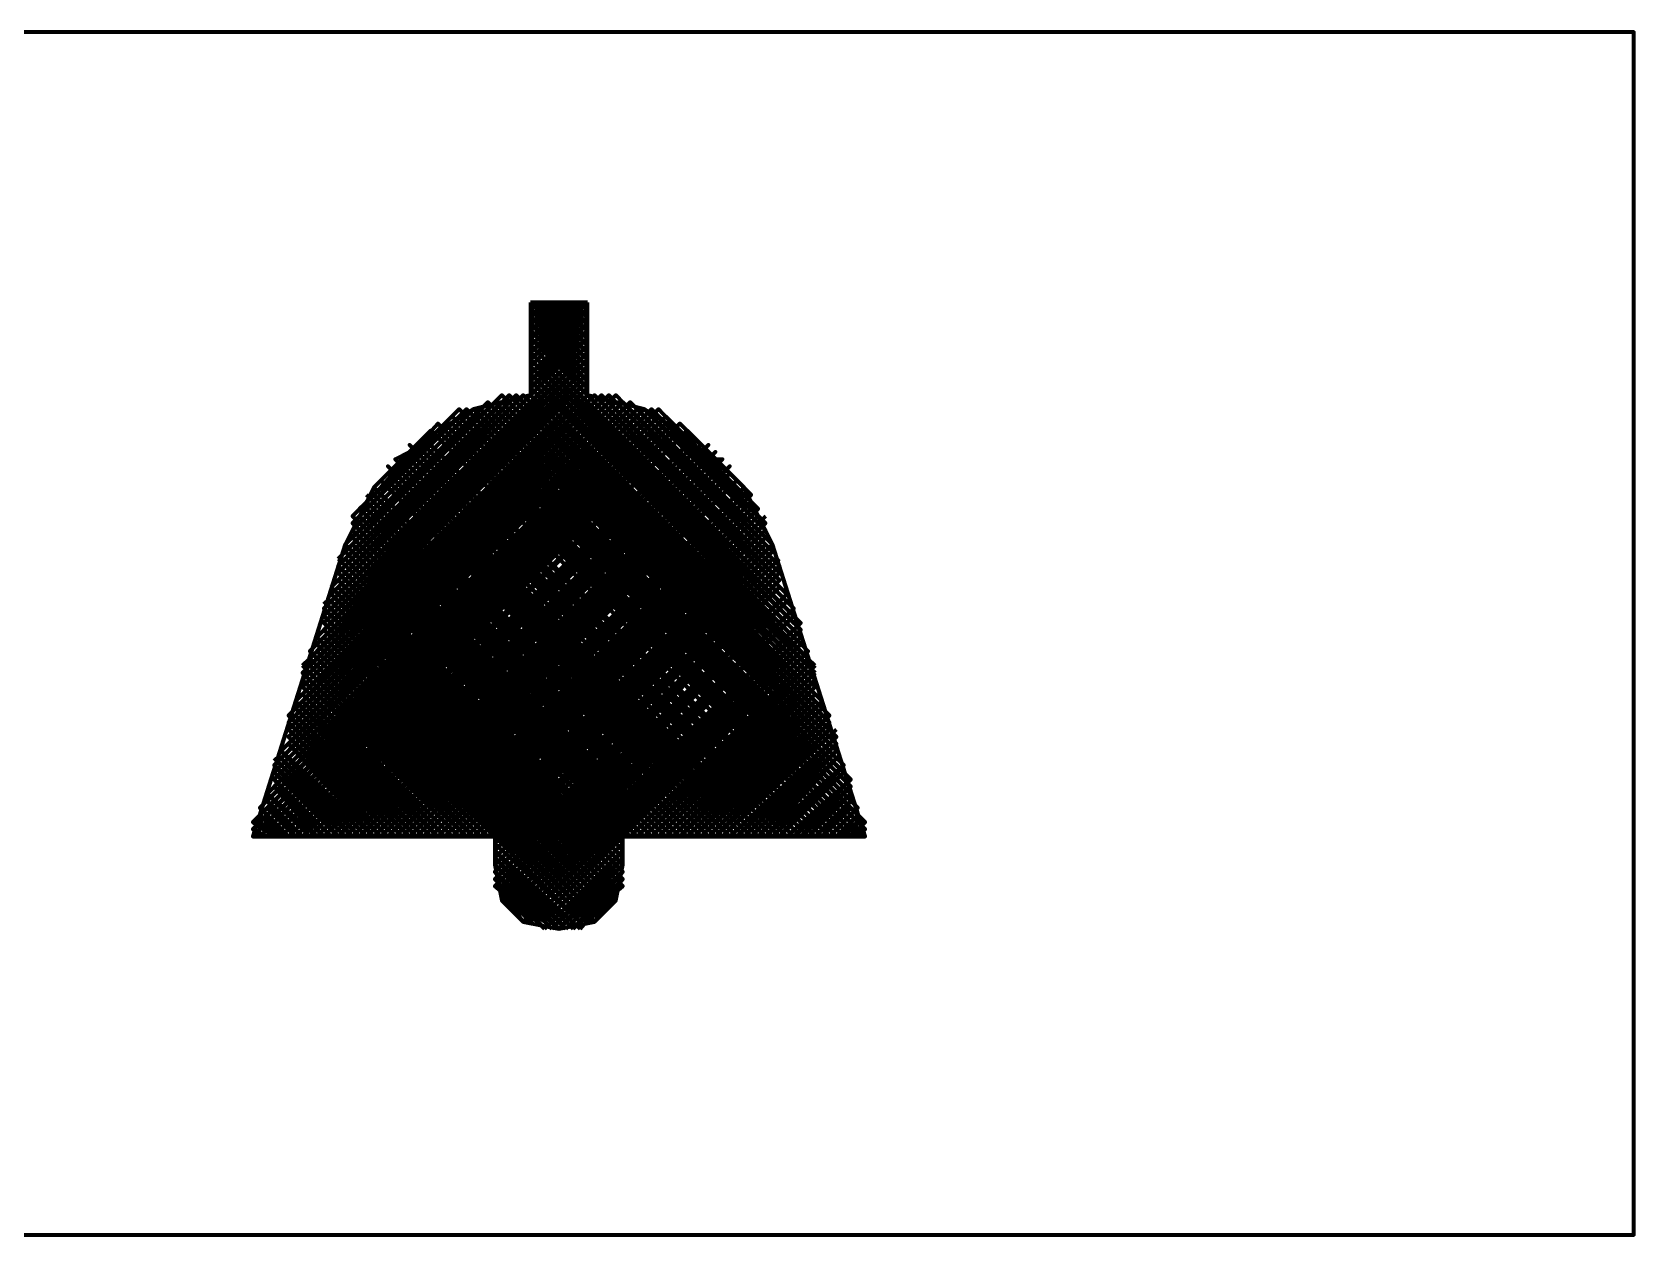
# Model space of a CAD drawing. Header units: inches. Extents: x 19 to 378, y -1 to 556.
# Drawn here: x 180.89 to 205.89, y 276.56 to 295.33 of the extents above; entities that cross this region are included whole.
import ezdxf

# ---------------------------------------------------------------- set-up
doc = ezdxf.new("R2010")
doc.units = ezdxf.units.IN
doc.layers.add('P', color=250, linetype='CONTINUOUS', lineweight=100)

msp = doc.modelspace()

# ---------------------------------------------------------------- linework, layer by layer
at = {"layer": 'P', "color": 0, "linetype": 'CONTINUOUS'}
for points in [[(168.222, 276.556), (205.889, 276.556), (205.889, 295.333), (168.222, 295.333), (168.222, 276.556)], [(188.667, 291.111), (188.667, 289.667)], [(189.556, 291.111), (188.667, 291.111)], [(188.667, 291.111), (188.778, 291.111), (188.667, 291.111)], [(188.778, 291.111), (188.667, 291), (188.889, 291.111), (188.667, 291)], [(188.667, 291), (188.889, 291.111), (188.667, 291), (188.889, 291.111), (188.667, 290.889), (188.889, 291.111)], [(188.667, 290.889), (189, 291.111), (188.667, 290.778), (189, 291.111)], [(188.667, 290.778), (189.111, 291.111), (188.667, 290.778)], [(188.667, 290.778), (189.111, 291.111)], [(188.667, 290.778), (189.111, 291.111)], [(188.667, 290.667), (189.111, 291.111)], [(188.667, 290.667), (189.111, 291.111)], [(188.667, 290.667), (189.222, 291.111)], [(188.667, 290.556), (189.222, 291.111)], [(188.667, 290.556), (189.222, 291.111)], [(188.667, 290.556), (189.333, 291.111)], [(188.667, 290.556), (189.333, 291.111)], [(188.667, 290.556), (189.333, 291.111)], [(188.667, 290.556), (189.444, 291.111)], [(188.667, 290.444), (189.444, 291.111)], [(188.667, 290.444), (189.444, 291.111)], [(188.667, 290.444), (189.444, 291.111)], [(188.667, 290.333), (189.444, 291.111)], [(188.667, 290.333), (189.444, 291.111)], [(188.667, 290.333), (189.556, 291.111)], [(188.667, 290.222), (189.556, 291.111)], [(188.667, 290.222), (189.556, 291.111)], [(188.667, 290.222), (189.556, 291.111)], [(189.556, 290.222), (188.667, 291.111)], [(189.556, 290.222), (188.667, 291.111)], [(189.556, 290.222), (188.667, 291.111)], [(189.556, 290.333), (188.667, 291.111)], [(188.667, 290.222), (189.556, 291)], [(188.667, 290.222), (189.556, 291)], [(188.667, 290.222), (189.556, 291)], [(188.667, 290.111), (189.556, 291)], [(188.667, 290.111), (189.556, 291)], [(188.667, 290.111), (189.556, 291)], [(189.556, 290.111), (188.667, 291)], [(189.556, 290.111), (188.667, 291)], [(189.556, 290.222), (188.667, 291)], [(189.556, 290.222), (188.667, 291)], [(189.556, 290.222), (188.667, 291)], [(189.556, 290.222), (188.667, 291)], [(189.556, 290.333), (188.778, 291.111)], [(189.556, 290.333), (188.778, 291.111)], [(189.556, 290.444), (188.778, 291.111)], [(189.556, 290.444), (188.889, 291.111)], [(189.556, 290.444), (188.889, 291.111)], [(189.556, 290.556), (188.889, 291.111)], [(189.556, 290.556), (188.889, 291.111)], [(189.556, 290.556), (188.889, 291.111)], [(189.556, 290.556), (188.889, 291.111)], [(189.556, 290.556), (189, 291.111)], [(189.556, 290.556), (189, 291.111)], [(189.556, 290.667), (189, 291.111)], [(189.556, 290.667), (189.111, 291.111)], [(189.556, 290.667), (189.111, 291.111)], [(189.556, 290.778), (189.111, 291.111)], [(189.556, 290.778), (189.111, 291.111), (189.556, 290.778)], [(189.111, 291.111), (189.556, 290.778), (189.222, 291.111), (189.556, 290.778)], [(189.222, 291.111), (189.556, 290.889), (189.333, 291.111), (189.556, 290.889)], [(189.333, 291.111), (189.556, 291), (189.444, 291.111), (189.556, 291)], [(189.444, 291.111), (189.556, 291), (189.444, 291.111), (189.556, 291)], [(189.556, 291.111), (189.444, 291.111), (189.556, 291.111)], [(189.556, 289.667), (189.556, 291.111)], [(188.667, 290), (189.556, 290.889)], [(188.667, 290), (189.556, 290.889)], [(188.667, 290), (189.556, 290.889)], [(189.556, 290), (188.667, 290.889)], [(189.556, 290), (188.667, 290.889)], [(189.556, 290.111), (188.667, 290.889)], [(188.667, 290), (189.556, 290.778)], [(188.667, 290), (189.556, 290.778)], [(188.667, 290), (189.556, 290.778)], [(188.667, 290), (189.556, 290.778)], [(188.667, 289.889), (189.556, 290.778)], [(188.667, 289.889), (189.556, 290.778)], [(189.556, 289.889), (188.667, 290.778)], [(189.556, 289.889), (188.667, 290.778)], [(189.556, 290), (188.667, 290.778)], [(189.556, 290), (188.667, 290.778)], [(189.556, 290), (188.667, 290.778)], [(189.556, 290), (188.667, 290.778)], [(189.556, 290.556), (188.667, 289.667), (185.556, 286.556)], [(185.556, 286.556), (189.556, 290.556), (185.556, 286.556), (189.556, 290.556)], [(188.667, 289.889), (189.556, 290.667)], [(188.667, 289.778), (189.556, 290.667)], [(188.667, 289.778), (189.556, 290.667)], [(189.556, 289.778), (188.667, 290.667)], [(189.556, 289.778), (188.667, 290.667)], [(189.556, 289.889), (188.667, 290.667)], [(188.667, 289.778), (189.556, 290.556)], [(188.667, 289.667), (189.556, 290.556)], [(192.667, 286.556), (188.667, 290.556), (192.667, 286.556)], [(188.667, 290.556), (192.667, 286.556), (189.556, 289.667), (188.667, 290.556)], [(189.556, 289.667), (188.667, 290.556)], [(189.556, 289.778), (188.667, 290.556)], [(189.556, 290.444), (185.444, 286.333), (189.556, 290.333), (185.444, 286.222), (189.556, 290.333)], [(185.556, 286.444), (189.556, 290.444), (185.556, 286.444)], [(188.667, 290.333), (192.778, 286.333), (188.667, 290.444), (192.667, 286.444), (188.667, 290.444)], [(192.778, 286.222), (188.667, 290.333), (192.778, 286.222)], [(189.556, 290), (185.222, 285.667), (189.556, 289.889), (185.222, 285.556), (189.556, 289.889)], [(185.444, 285.889), (189.556, 290.111), (185.333, 285.889), (189.556, 290), (185.333, 285.778), (189.556, 290)], [(185.333, 285.667), (189.556, 290), (185.333, 285.667)], [(185.444, 286.222), (189.556, 290.222), (185.444, 286.222)], [(189.556, 290.222), (185.444, 286.111), (189.556, 290.222), (185.444, 286), (189.556, 290.222)], [(185.444, 286), (189.556, 290.111), (185.444, 286)], [(192.889, 286), (188.667, 290.222), (192.889, 286), (188.667, 290.222)], [(192.889, 286.111), (188.667, 290.222), (192.778, 286.111)], [(192.778, 286.222), (188.667, 290.222), (192.778, 286.222)], [(188.667, 290), (192.889, 285.889), (188.667, 290.111), (192.889, 286), (188.667, 290.111)], [(192.889, 285.667), (188.667, 290), (192.889, 285.667), (188.667, 290)], [(192.889, 285.778), (188.667, 290), (192.889, 285.778)], [(185.222, 285.444), (189.556, 289.778), (185.222, 285.444)], [(185.222, 285.444), (189.556, 289.778)], [(193, 285.556), (188.667, 289.889), (193, 285.556)], [(193, 285.667), (188.667, 289.889)], [(193, 285.444), (188.667, 289.778), (193, 285.444), (188.667, 289.778)], [(184.889, 284.444), (190, 289.556), (184.889, 284.333), (190.111, 289.556), (184.889, 284.333), (190.111, 289.556), (184.889, 284.222), (190.222, 289.556), (184.778, 284.111), (190.222, 289.556), (184.778, 284.111), (190.222, 289.556), (184.778, 284), (190.222, 289.556)], [(184.889, 284.667), (189.889, 289.667), (184.889, 284.667), (189.889, 289.667), (184.889, 284.556), (190, 289.667), (184.889, 284.444)], [(185, 284.889), (189.778, 289.667), (185, 284.889), (189.778, 289.667)], [(185, 284.889), (189.889, 289.667), (185, 284.778), (189.889, 289.667), (185, 284.667)], [(185.111, 285.444), (189.556, 289.667), (185.111, 285.333), (189.556, 289.667), (185.111, 285.222), (189.667, 289.667), (185.111, 285.222)], [(185.111, 285.222), (189.667, 289.667)], [(189.667, 289.667), (185.111, 285.111), (189.667, 289.667), (185.111, 285), (189.667, 289.667), (185.111, 284.889)], [(185.556, 286.667), (188.556, 289.667)], [(185.667, 287.111), (188.222, 289.667)], [(185.667, 287), (188.333, 289.667)], [(185.667, 287), (188.333, 289.667)], [(185.667, 287), (188.333, 289.667)], [(185.667, 287), (188.333, 289.667)], [(185.667, 286.889), (188.333, 289.667)], [(185.667, 286.889), (188.444, 289.667)], [(185.667, 286.778), (188.444, 289.667)], [(185.667, 286.778), (188.556, 289.667)], [(185.667, 286.778), (188.556, 289.667)], [(185.667, 286.778), (188.556, 289.667)], [(185.667, 286.778), (188.556, 289.667)], [(185.667, 286.667), (188.556, 289.667)], [(188.667, 289.667), (187.778, 289.444), (186.889, 288.889), (186.222, 288.222), (185.778, 287.333)], [(185.778, 287.333), (188, 289.556)], [(185.778, 287.333), (188.111, 289.556)], [(185.778, 287.333), (188.111, 289.556)], [(185.778, 287.222), (188.111, 289.556)], [(185.778, 287.222), (188.111, 289.556)], [(185.778, 287.111), (188.222, 289.556)], [(185.889, 287.333), (188, 289.556)], [(188, 289.444), (193.444, 284), (188, 289.556), (193.444, 284.111), (188, 289.556)], [(193.444, 284.111), (188.111, 289.556), (193.444, 284.111), (188.111, 289.556), (193.444, 284.222), (188.111, 289.556), (193.444, 284.333), (188.111, 289.556), (193.444, 284.333), (188.222, 289.556), (193.333, 284.444), (188.222, 289.667), (193.333, 284.556), (188.333, 289.667), (193.333, 284.667), (188.333, 289.667), (193.333, 284.667)], [(193.222, 284.667), (188.333, 289.667), (193.222, 284.778), (188.333, 289.667), (193.222, 284.889), (188.444, 289.667), (193.222, 284.889)], [(193.111, 284.889), (188.444, 289.667)], [(193.111, 285), (188.556, 289.667), (193.111, 285), (188.556, 289.667), (193.111, 285.111), (188.556, 289.667)], [(193.111, 285.222), (188.556, 289.667), (193.111, 285.222)], [(193.111, 285.222), (188.667, 289.667), (193.111, 285.222)], [(193.111, 285.333), (188.667, 289.667), (193.111, 285.333)], [(193.111, 285.444), (188.667, 289.667)], [(192.444, 287.333), (192, 288.222), (191.333, 288.889), (190.444, 289.444), (189.556, 289.667)], [(192.556, 286.667), (189.667, 289.667)], [(192.556, 286.667), (189.667, 289.667)], [(192.556, 286.778), (189.667, 289.667)], [(192.556, 286.778), (189.667, 289.667)], [(192.556, 286.778), (189.667, 289.667)], [(192.556, 286.778), (189.778, 289.667)], [(192.556, 286.889), (189.778, 289.667)], [(192.556, 286.889), (189.778, 289.667)], [(192.556, 287), (189.889, 289.667)], [(192.556, 287), (189.889, 289.667)], [(192.556, 287), (189.889, 289.667)], [(192.556, 287), (189.889, 289.667)], [(192.556, 287), (189.889, 289.667)], [(192.444, 287.111), (190, 289.667)], [(192.444, 287.111), (190, 289.556)], [(192.444, 287.222), (190.111, 289.556)], [(192.444, 287.222), (190.111, 289.556)], [(192.444, 287.333), (190.222, 289.556)], [(192.444, 287.333), (190.222, 289.556)], [(192.444, 287.333), (190.222, 289.556)], [(192.333, 287.333), (190.222, 289.556)], [(184.444, 283), (190.778, 289.333), (184.333, 283)], [(190.778, 289.333), (184.333, 282.889), (190.778, 289.333)], [(190.444, 289.444), (184.556, 283.444), (190.556, 289.444), (184.556, 283.333), (190.556, 289.444), (184.556, 283.333), (190.667, 289.444), (184.444, 283.222), (190.667, 289.333), (184.444, 283.111), (190.667, 289.333)], [(184.444, 283), (190.778, 289.333), (184.444, 283)], [(190.222, 289.444), (184.667, 283.889), (190.333, 289.444), (184.667, 283.889), (190.333, 289.444), (184.667, 283.889)], [(184.667, 283.778), (190.444, 289.444), (184.667, 283.778)], [(184.667, 283.667), (190.444, 289.444), (184.667, 283.667)], [(184.667, 283.556), (190.444, 289.444), (184.667, 283.556)], [(184.667, 283.556), (190.444, 289.444), (184.667, 283.556)], [(185.889, 287.778), (187.556, 289.444)], [(185.889, 287.667), (187.667, 289.444)], [(185.889, 287.556), (187.778, 289.444)], [(185.889, 287.556), (187.778, 289.444)], [(185.889, 287.556), (187.778, 289.444)], [(185.889, 287.556), (187.778, 289.444)], [(185.889, 287.444), (187.889, 289.444)], [(185.889, 287.444), (187.889, 289.444)], [(186, 287.889), (187.556, 289.333)], [(186, 287.889), (187.556, 289.333)], [(186, 287.778), (187.556, 289.333)], [(193.889, 282.889), (187.444, 289.333), (193.889, 282.889)], [(193.778, 283.222), (187.556, 289.444), (193.667, 283.222)], [(187.556, 289.444), (193.667, 283.333), (187.667, 289.444), (193.667, 283.333), (187.667, 289.444), (193.667, 283.444), (187.778, 289.444), (193.667, 283.556), (187.778, 289.444)], [(193.889, 283), (187.556, 289.333), (193.889, 283)], [(193.778, 283), (187.556, 289.333), (193.778, 283), (187.556, 289.333)], [(193.778, 283.111), (187.556, 289.333), (193.778, 283.111)], [(193.667, 283.556), (187.778, 289.444), (193.667, 283.556)], [(193.667, 283.667), (187.778, 289.444), (193.667, 283.667)], [(193.556, 283.778), (187.778, 289.444), (193.556, 283.778)], [(193.556, 283.889), (187.889, 289.444), (193.556, 283.889)], [(193.556, 283.889), (187.889, 289.444), (193.556, 283.889)], [(192.333, 287.444), (190.333, 289.444)], [(192.333, 287.444), (190.333, 289.444)], [(192.333, 287.556), (190.444, 289.444)], [(192.333, 287.556), (190.444, 289.444)], [(192.333, 287.556), (190.444, 289.444)], [(192.333, 287.667), (190.444, 289.444)], [(192.333, 287.667), (190.556, 289.444)], [(192.222, 287.778), (190.667, 289.444)], [(192.222, 287.778), (190.667, 289.333)], [(192.222, 287.889), (190.778, 289.333)], [(192.111, 287.889), (190.778, 289.333)], [(184.333, 282.889), (190.778, 289.222), (184.333, 282.778), (190.778, 289.222)], [(184.333, 282.778), (190.889, 289.222), (184.333, 282.778), (190.889, 289.222), (184.444, 282.778), (190.889, 289.222)], [(184.444, 282.778), (191, 289.222)], [(184.556, 282.778), (191, 289.222), (184.556, 282.778), (191, 289.222), (184.667, 282.778), (191, 289.222), (184.667, 282.778)], [(184.667, 282.778), (191, 289.222), (184.667, 282.778), (191, 289.111)], [(184.778, 282.778), (191.111, 289.111), (184.778, 282.778), (191.111, 289.111), (184.889, 282.778), (191.111, 289.111), (184.889, 282.778)], [(184.889, 282.778), (191.222, 289), (184.889, 282.778), (191.222, 289), (185, 282.778), (191.222, 289)], [(185, 282.778), (191.222, 289), (185.111, 282.778), (191.222, 288.889), (185.111, 282.778), (191.222, 288.889)], [(186.111, 288), (187.333, 289.222)], [(186.111, 287.889), (187.444, 289.222)], [(186.222, 288.111), (187.222, 289.222)], [(186.222, 288.111), (187.222, 289.222)], [(186.222, 288.222), (187.111, 289.111)], [(186.333, 288.333), (187, 289)], [(193.222, 282.778), (187, 289), (193.222, 282.778), (187, 289), (193.222, 282.778)], [(193.333, 282.778), (187, 289), (193.333, 282.778), (187, 289)], [(193.444, 282.778), (187.111, 289.111), (193.444, 282.778), (187.111, 289.111), (193.444, 282.778), (187.111, 289.111), (193.444, 282.778)], [(187.222, 289.111), (193.556, 282.778), (187.222, 289.222), (193.556, 282.778)], [(193.667, 282.778), (187.222, 289.222), (193.667, 282.778), (187.222, 289.222), (193.667, 282.778), (187.222, 289.222), (193.667, 282.778)], [(187.222, 289.222), (193.778, 282.778), (187.333, 289.222), (193.778, 282.778)], [(193.889, 282.778), (187.333, 289.222), (193.889, 282.778), (187.333, 289.222)], [(193.889, 282.778), (187.444, 289.222), (193.889, 282.778)], [(192.111, 288), (190.778, 289.222)], [(192.111, 288), (190.889, 289.222)], [(192.111, 288.111), (191, 289.222)], [(192.111, 288.111), (191, 289.222)], [(192, 288.222), (191.111, 289.111)], [(191.889, 288.333), (191.222, 289)], [(185.111, 282.778), (191.333, 288.889), (185.111, 282.778), (191.333, 288.889), (185.222, 282.778), (191.333, 288.889), (185.222, 282.778)], [(185.333, 282.778), (191.444, 288.889), (185.333, 282.778), (191.444, 288.889), (185.444, 282.778), (191.444, 288.889)], [(185.444, 282.778), (191.444, 288.778)], [(185.444, 282.778), (191.556, 288.778), (185.444, 282.778), (191.556, 288.778), (185.556, 282.778), (191.556, 288.778)], [(186.444, 288.333), (187, 288.889)], [(186.556, 288.667), (186.778, 288.778)], [(186.778, 288.778), (192.889, 282.778), (186.778, 288.889), (192.889, 282.778)], [(192.889, 282.778), (186.778, 288.889), (192.889, 282.778), (186.778, 288.889)], [(186.778, 288.667), (192.667, 282.778), (186.778, 288.778), (192.667, 282.778)], [(192.778, 282.778), (186.778, 288.778), (192.778, 282.778), (186.778, 288.778)], [(193, 282.778), (186.889, 288.889), (193, 282.778), (186.889, 288.889), (193.111, 282.778), (186.889, 288.889), (193.111, 282.778)], [(193.111, 282.778), (187, 288.889), (193.111, 282.778), (187, 288.889)], [(191.778, 288.444), (191.222, 288.889)], [(185.556, 282.778), (191.556, 288.667)], [(185.667, 282.778), (191.556, 288.667), (185.667, 282.778), (191.556, 288.667), (185.667, 282.778), (191.556, 288.667)], [(185.667, 282.778), (191.556, 288.667)], [(185.778, 282.778), (191.667, 288.667), (185.778, 282.778), (191.667, 288.667), (185.889, 282.778), (191.667, 288.667)], [(185.889, 282.778), (191.667, 288.556)], [(185.889, 282.778), (191.778, 288.556), (185.889, 282.778), (191.778, 288.556), (186, 282.778), (191.778, 288.556)], [(192.111, 282.778), (186.444, 288.444), (192.111, 282.778), (186.444, 288.444), (192.111, 282.778), (186.444, 288.444), (192.222, 282.778), (186.444, 288.556), (192.222, 282.778)], [(192.333, 282.778), (186.444, 288.556), (192.333, 282.778), (186.444, 288.556)], [(186.556, 288.556), (192.333, 282.778), (186.556, 288.667), (192.333, 282.778)], [(192.444, 282.778), (186.556, 288.667), (192.444, 282.778), (186.556, 288.667)], [(186.667, 288.667), (192.556, 282.778), (186.667, 288.667), (192.556, 282.778)], [(192.556, 282.778), (186.667, 288.667), (192.556, 282.778), (186.667, 288.667)], [(191.556, 288.667), (191.667, 288.667)], [(186, 282.778), (191.778, 288.444), (186.111, 282.778), (191.778, 288.444), (186.111, 282.778)], [(191.778, 288.444), (186.222, 282.778), (191.778, 288.333), (186.222, 282.778), (191.778, 288.333), (186.222, 282.778), (191.889, 288.333), (186.222, 282.778)], [(191.778, 282.778), (186.222, 288.222), (191.778, 282.778), (186.222, 288.222), (191.778, 282.778), (186.333, 288.333), (191.778, 282.778)], [(186.333, 282.778), (191.889, 288.333), (186.333, 282.778), (191.889, 288.333), (186.444, 282.778), (191.889, 288.333)], [(191.889, 282.778), (186.333, 288.333), (191.889, 282.778), (186.333, 288.333)], [(192, 282.778), (186.333, 288.333), (192, 282.778), (186.444, 288.333), (192.111, 282.778), (186.444, 288.333)], [(186.111, 288.111), (191.444, 282.778), (186.222, 288.111), (191.444, 282.778)], [(186.111, 287.889), (191.222, 282.778), (186.111, 288), (191.222, 282.778)], [(191.333, 282.778), (186.111, 288), (191.333, 282.778), (186.111, 288)], [(186.222, 288.111), (191.667, 282.778), (186.222, 288.222), (191.667, 282.778)], [(191.556, 282.778), (186.222, 288.111), (191.556, 282.778), (186.222, 288.111), (191.556, 282.778), (186.222, 288.111), (191.556, 282.778)], [(186.444, 282.778), (192, 288.222), (186.444, 282.778), (192, 288.222), (186.444, 282.778)], [(192, 288.222), (186.556, 282.778), (192, 288.111), (186.556, 282.778)], [(192, 288.111), (186.667, 282.778), (192.111, 288.111), (186.667, 282.778)], [(192.111, 288.111), (186.778, 282.778), (192.111, 288.111), (186.778, 282.778)], [(186.778, 282.778), (192.111, 288.111), (186.778, 282.778), (192.111, 288.111)], [(186.889, 282.778), (192.111, 288), (186.889, 282.778), (192.111, 288), (187, 282.778), (192.111, 287.889), (187, 282.778)], [(191, 282.778), (185.889, 287.778), (191, 282.778), (186, 287.778), (191, 282.778), (186, 287.778)], [(191, 282.778), (186, 287.889), (191, 282.778)], [(191.111, 282.778), (186, 287.889), (191.111, 282.778), (186, 287.889)], [(186, 287.889), (191.222, 282.778), (186.111, 287.889), (191.222, 282.778)], [(187, 282.778), (192.111, 287.889), (187, 282.778), (192.222, 287.889)], [(187.111, 282.778), (192.222, 287.889), (187.111, 282.778), (192.222, 287.889), (187.222, 282.778), (192.222, 287.889)], [(187.222, 282.778), (192.222, 287.778), (187.222, 282.778), (192.222, 287.778)], [(192.333, 287.778), (187.222, 282.778), (192.333, 287.667), (187.333, 282.778), (192.333, 287.667), (187.333, 282.778)], [(190.778, 282.778), (185.889, 287.556), (190.778, 282.778), (185.889, 287.667), (190.889, 282.778), (185.889, 287.667), (190.889, 282.778)], [(190.556, 282.778), (185.889, 287.444), (190.556, 282.778), (185.889, 287.556), (190.667, 282.778), (185.889, 287.556), (190.667, 282.778)], [(185.889, 287.556), (190.778, 282.778), (185.889, 287.556), (190.778, 282.778)], [(192.333, 287.667), (187.444, 282.778), (192.333, 287.556), (187.444, 282.778)], [(187.556, 282.778), (192.333, 287.556), (187.556, 282.778), (192.333, 287.556), (187.556, 282.778), (192.333, 287.556), (187.556, 282.778)], [(185.778, 287.333), (184.333, 282.778), (188.111, 282.778)], [(190.444, 282.778), (185.778, 287.333), (190.444, 282.778), (185.889, 287.333), (190.444, 282.778), (185.889, 287.444), (190.444, 282.778)], [(190.222, 282.778), (185.778, 287.222), (190.222, 282.778), (185.778, 287.333), (190.333, 282.778), (185.778, 287.333), (190.333, 282.778)], [(187.667, 282.778), (192.333, 287.444), (187.667, 282.778), (192.333, 287.444), (187.778, 282.778), (192.333, 287.444)], [(187.778, 282.778), (192.333, 287.333), (187.778, 282.778), (192.444, 287.333), (187.778, 282.778)], [(187.889, 282.778), (192.444, 287.333), (187.889, 282.778), (192.444, 287.333), (188, 282.778), (192.444, 287.222), (188, 282.778)], [(193.889, 282.778), (192.444, 287.333)], [(185.667, 287.111), (190.111, 282.778), (185.778, 287.111), (190.111, 282.778)], [(190.111, 282.556), (185.667, 287), (190.111, 282.556)], [(190.111, 282.556), (185.667, 287), (190.111, 282.556), (185.667, 287), (190.111, 282.667), (185.667, 287), (190.111, 282.667)], [(185.778, 287.111), (190.222, 282.778), (185.778, 287.222), (190.222, 282.778)], [(188.111, 282.778), (192.444, 287.222), (188.111, 282.778), (192.444, 287.111), (188.111, 282.778), (192.444, 287.111)], [(188.111, 282.778), (192.556, 287.111)], [(188.111, 282.667), (192.556, 287), (188.111, 282.667), (192.556, 287), (188.111, 282.556), (192.556, 287), (188.111, 282.556)], [(188.111, 282.556), (192.556, 287), (188.111, 282.556), (192.556, 286.889), (188.111, 282.444), (192.556, 286.889)], [(190.111, 282.333), (185.667, 286.778), (190.111, 282.333), (185.667, 286.778), (190.111, 282.444), (185.667, 286.889)], [(190.111, 282.444), (185.667, 286.889), (190.111, 282.556), (185.667, 286.889)], [(185.667, 286.667), (190.111, 282.222), (185.667, 286.778), (190.111, 282.222)], [(190.111, 282.222), (185.667, 286.778), (190.111, 282.222), (185.667, 286.778)], [(188.111, 282.444), (192.556, 286.889)], [(188.111, 282.333), (192.556, 286.778), (188.111, 282.333), (192.556, 286.778), (188.111, 282.222), (192.556, 286.778), (188.111, 282.222), (192.556, 286.778), (188.111, 282.222), (192.556, 286.667), (188.111, 282.222)], [(190.111, 282), (185.556, 286.556), (190.111, 282), (185.556, 286.556), (190.111, 282), (185.556, 286.556), (190.111, 282.111), (185.556, 286.667)], [(190, 282), (185.556, 286.556), (190, 282)], [(190.111, 282.111), (185.667, 286.667), (190.111, 282.111)], [(188.111, 282.111), (192.556, 286.667), (188.111, 282.111), (192.667, 286.556), (188.111, 282.111)], [(188.111, 282), (192.667, 286.556), (188.111, 282), (192.667, 286.556), (188.111, 282)], [(188.111, 282), (192.667, 286.556), (188.222, 282), (192.667, 286.444), (188.222, 282)], [(190, 281.889), (185.444, 286.333), (190, 281.889), (185.444, 286.444)], [(189.667, 281.556), (185.444, 286), (189.778, 281.556), (185.444, 286), (189.778, 281.556), (185.444, 286), (189.778, 281.667), (185.444, 286), (189.889, 281.667), (185.444, 286.111), (189.889, 281.667), (185.444, 286.111), (189.889, 281.667), (185.444, 286.222), (189.889, 281.667), (185.444, 286.222), (189.889, 281.667), (185.444, 286.222), (189.889, 281.778), (185.444, 286.222), (189.889, 281.778), (185.444, 286.333), (190, 281.778)], [(190, 281.889), (185.556, 286.444), (190, 282), (185.556, 286.444)], [(188.222, 281.889), (192.667, 286.444), (188.222, 281.889), (192.667, 286.444)], [(188.222, 281.889), (192.778, 286.333), (188.222, 281.889)], [(188.222, 281.778), (192.778, 286.333), (188.333, 281.778), (192.778, 286.222), (188.333, 281.778), (192.778, 286.222), (188.333, 281.667), (192.778, 286.222), (188.333, 281.667), (192.778, 286.222), (188.333, 281.667), (192.889, 286.111), (188.333, 281.667), (192.889, 286.111), (188.333, 281.667), (192.889, 286), (188.444, 281.667), (192.889, 286), (188.444, 281.556), (192.889, 286), (188.444, 281.556), (192.889, 286), (188.556, 281.556), (192.889, 285.889)], [(189.667, 281.444), (185.333, 285.889), (189.667, 281.444)], [(185.333, 285.889), (189.667, 281.556), (185.444, 285.889)], [(189.556, 281.444), (185.333, 285.667), (189.667, 281.444), (185.333, 285.778), (189.667, 281.444), (185.333, 285.778), (189.667, 281.444)], [(188.556, 281.444), (192.889, 285.889), (188.556, 281.444), (192.889, 285.889)], [(188.556, 281.444), (192.889, 285.778), (188.556, 281.444), (192.889, 285.778), (188.556, 281.444), (192.889, 285.667), (188.667, 281.444)], [(189.444, 281.444), (185.222, 285.667), (189.444, 281.444)], [(185.222, 285.667), (189.556, 281.444), (185.333, 285.667)], [(188, 282.778), (185.222, 285.556)], [(188.111, 282.778), (185.222, 285.556)], [(188.111, 282.778), (185.222, 285.556)], [(188.111, 282.778), (185.222, 285.556)], [(189.556, 281.444), (185.333, 285.667), (189.556, 281.444)], [(188.667, 281.444), (192.889, 285.667), (188.667, 281.444), (192.889, 285.667)], [(188.667, 281.444), (193, 285.667), (188.778, 281.444), (193, 285.667)], [(190.222, 282.778), (193, 285.556)], [(190.222, 282.778), (193, 285.556)], [(190.222, 282.778), (193, 285.556)], [(190.222, 282.778), (193, 285.556)], [(187.778, 282.778), (185.111, 285.444)], [(187.778, 282.778), (185.111, 285.444)], [(187.778, 282.778), (185.111, 285.444)], [(187.667, 282.778), (185.111, 285.333)], [(187.667, 282.778), (185.111, 285.333)], [(187.778, 282.778), (185.111, 285.333)], [(187.778, 282.778), (185.111, 285.333)], [(187.778, 282.778), (185.222, 285.444)], [(187.889, 282.778), (185.222, 285.444)], [(187.889, 282.778), (185.222, 285.444)], [(187.889, 282.778), (185.222, 285.444)], [(188, 282.778), (185.222, 285.444)], [(188, 282.778), (185.222, 285.444)], [(190.222, 282.778), (193, 285.444)], [(190.222, 282.778), (193, 285.444)], [(190.333, 282.778), (193, 285.444)], [(190.333, 282.778), (193, 285.444)], [(190.333, 282.778), (193, 285.444)], [(190.444, 282.778), (193, 285.444)], [(190.444, 282.778), (193.111, 285.444)], [(190.444, 282.778), (193.111, 285.444)], [(190.444, 282.778), (193.111, 285.333)], [(190.444, 282.778), (193.111, 285.333)], [(190.444, 282.778), (193.111, 285.333)], [(190.556, 282.778), (193.111, 285.333)], [(187.556, 282.778), (185.111, 285.222)], [(187.556, 282.778), (185.111, 285.222)], [(187.556, 282.778), (185.111, 285.222)], [(187.556, 282.778), (185.111, 285.222)], [(187.556, 282.778), (185.111, 285.222)], [(187.556, 282.778), (185.111, 285.222)], [(187.667, 282.778), (185.111, 285.222)], [(187.667, 282.778), (185.111, 285.222)], [(187.333, 282.778), (185.111, 285.111)], [(187.444, 282.778), (185.111, 285.111)], [(187.444, 282.778), (185.111, 285.111)], [(187.444, 282.778), (185.111, 285.111)], [(187.222, 282.778), (185.111, 285)], [(187.222, 282.778), (185.111, 285)], [(187.333, 282.778), (185.111, 285)], [(187.333, 282.778), (185.111, 285)], [(190.556, 282.778), (193.111, 285.222)], [(190.556, 282.778), (193.111, 285.222)], [(190.667, 282.778), (193.111, 285.222)], [(190.667, 282.778), (193.111, 285.222)], [(190.667, 282.778), (193.111, 285.222)], [(190.667, 282.778), (193.111, 285.222)], [(190.778, 282.778), (193.111, 285.222)], [(190.778, 282.778), (193.111, 285.222)], [(190.778, 282.778), (193.111, 285.222)], [(190.778, 282.778), (193.111, 285.111)], [(190.778, 282.778), (193.111, 285.111)], [(190.778, 282.778), (193.111, 285.111)], [(190.889, 282.778), (193.111, 285.111)], [(190.889, 282.778), (193.111, 285)], [(190.889, 282.778), (193.111, 285)], [(191, 282.778), (193.111, 285), (191, 282.778), (193.111, 284.889), (191, 282.778), (193.222, 284.889), (191, 282.778)], [(186.889, 282.778), (184.889, 284.667), (186.889, 282.778), (185, 284.667), (187, 282.778), (185, 284.778), (187, 282.778)], [(187, 282.778), (185, 284.778), (187, 282.778), (185, 284.889), (187.111, 282.778), (185, 284.889), (187.111, 282.778)], [(187.222, 282.778), (185, 284.889), (187.222, 282.778), (185.111, 284.889), (187.222, 282.778)], [(191.111, 282.778), (193.222, 284.889), (191.111, 282.778), (193.222, 284.889), (191.222, 282.778), (193.222, 284.778), (191.222, 282.778)], [(191.222, 282.778), (193.222, 284.778), (191.222, 282.778), (193.222, 284.667), (191.333, 282.778), (193.222, 284.667)], [(186.778, 282.778), (184.889, 284.556), (186.778, 282.778), (184.889, 284.667), (186.778, 282.778), (184.889, 284.667), (186.778, 282.778)], [(184.889, 284.444), (186.667, 282.778), (184.889, 284.556), (186.667, 282.778)], [(191.333, 282.778), (193.333, 284.667)], [(191.444, 282.778), (193.333, 284.667), (191.444, 282.778), (193.333, 284.667), (191.556, 282.778), (193.333, 284.556), (191.556, 282.778)], [(191.556, 282.778), (193.333, 284.556), (191.556, 282.778), (193.333, 284.444), (191.667, 282.778), (193.333, 284.444)], [(186.444, 282.778), (184.889, 284.333), (186.444, 282.778), (184.889, 284.333), (186.556, 282.778), (184.889, 284.444)], [(186.556, 282.778), (184.889, 284.444), (186.556, 282.778)], [(186.333, 282.778), (184.889, 284.222), (186.333, 282.778), (184.889, 284.333), (186.444, 282.778), (184.889, 284.333), (186.444, 282.778)], [(191.667, 282.778), (193.444, 284.444)], [(191.778, 282.778), (193.444, 284.333), (191.778, 282.778), (193.444, 284.333), (191.778, 282.778)], [(191.778, 282.778), (193.444, 284.333), (191.778, 282.778), (193.444, 284.333), (191.889, 282.778), (193.444, 284.222), (191.889, 282.778)], [(184.667, 284), (185.889, 282.778), (184.778, 284), (185.889, 282.778)], [(184.778, 284.111), (186.222, 282.778), (184.889, 284.222), (186.222, 282.778)], [(184.778, 284), (186, 282.778), (184.778, 284.111), (186, 282.778)], [(186.111, 282.778), (184.778, 284.111), (186.111, 282.778), (184.778, 284.111), (186.222, 282.778), (184.778, 284.111), (186.222, 282.778)], [(192, 282.778), (193.444, 284.222), (192, 282.778), (193.444, 284.111), (192.111, 282.778), (193.444, 284.111), (192.111, 282.778)], [(192.111, 282.778), (193.444, 284.111), (192.111, 282.778), (193.444, 284.111), (192.222, 282.778), (193.444, 284), (192.222, 282.778)], [(192.333, 282.778), (193.444, 284), (192.333, 282.778), (193.556, 283.889), (192.333, 282.778), (193.556, 283.889), (192.333, 282.778)], [(185.667, 282.778), (184.667, 283.778), (185.667, 282.778), (184.667, 283.778), (185.667, 282.778), (184.667, 283.889), (185.667, 282.778)], [(185.778, 282.778), (184.667, 283.889), (185.778, 282.778), (184.667, 283.889), (185.889, 282.778), (184.667, 283.889), (185.889, 282.778)], [(193.556, 283.889), (192.444, 282.778), (193.556, 283.889), (192.444, 282.778)], [(192.556, 282.778), (193.556, 283.889), (192.556, 282.778), (193.556, 283.778), (192.556, 282.778), (193.556, 283.778), (192.556, 282.778)], [(185.222, 282.778), (184.556, 283.444), (185.222, 282.778), (184.556, 283.444), (185.333, 282.778), (184.667, 283.556), (185.333, 282.778)], [(185.444, 282.778), (184.667, 283.556), (185.444, 282.778), (184.667, 283.556), (185.444, 282.778), (184.667, 283.556), (185.444, 282.778), (184.667, 283.667), (185.556, 282.778), (184.667, 283.667), (185.556, 282.778)], [(192.667, 282.778), (193.667, 283.667), (192.667, 282.778), (193.667, 283.667), (192.778, 282.778), (193.667, 283.556), (192.778, 282.778)], [(192.889, 282.778), (193.667, 283.556), (192.889, 282.778), (193.667, 283.556), (192.889, 282.778)], [(192.889, 282.778), (193.667, 283.556), (192.889, 282.778), (193.667, 283.444)], [(184.556, 283.222), (185, 282.778), (184.556, 283.333), (185, 282.778)], [(185.111, 282.778), (184.556, 283.333), (185.111, 282.778), (184.556, 283.333), (185.111, 282.778), (184.556, 283.333), (185.111, 282.778)], [(193, 282.778), (193.667, 283.444), (193, 282.778), (193.667, 283.444)], [(193.111, 282.778), (193.667, 283.333), (193.111, 282.778), (193.667, 283.333), (193.111, 282.778), (193.667, 283.333), (193.111, 282.778)], [(193.222, 282.778), (193.667, 283.333), (193.222, 282.778), (193.667, 283.222)], [(184.667, 282.778), (184.333, 283), (184.667, 282.778), (184.333, 283)], [(184.889, 282.778), (184.444, 283.222), (184.889, 282.778), (184.444, 283.222)], [(184.778, 282.778), (184.444, 283), (184.778, 282.778), (184.444, 283.111), (184.889, 282.778), (184.444, 283.111), (184.889, 282.778)], [(184.444, 283), (184.667, 282.778), (184.444, 283), (184.667, 282.778)], [(193.333, 282.778), (193.778, 283.222), (193.333, 282.778), (193.778, 283.222)], [(193.444, 282.778), (193.778, 283.111), (193.444, 282.778), (193.778, 283.111), (193.444, 282.778), (193.778, 283), (193.444, 282.778)], [(193.556, 282.778), (193.778, 283), (193.556, 282.778), (193.778, 283), (193.667, 282.778), (193.889, 283), (193.667, 282.778)], [(184.333, 282.778), (184.333, 282.778), (184.333, 282.778), (184.333, 282.778), (184.444, 282.778), (184.333, 282.889), (184.444, 282.778)], [(184.556, 282.778), (184.333, 282.889), (184.556, 282.778), (184.333, 282.889)], [(188.111, 282.778), (188.111, 282.333)], [(189.444, 281.444), (188.111, 282.778)], [(189.444, 281.444), (188.111, 282.778)], [(188.778, 281.444), (190.111, 282.778)], [(188.778, 281.444), (190.111, 282.778)], [(190.111, 282.778), (193.889, 282.778)], [(190.111, 282.333), (190.111, 282.778)], [(193.667, 282.778), (193.889, 282.889), (193.667, 282.778), (193.889, 282.889), (193.778, 282.778), (193.889, 282.778), (193.778, 282.778)], [(193.889, 282.778), (193.889, 282.778), (193.889, 282.778)], [(189.444, 281.444), (188.111, 282.667)], [(189.444, 281.444), (188.111, 282.667)], [(189.444, 281.444), (188.111, 282.667)], [(189.222, 281.333), (188.111, 282.556)], [(189.333, 281.333), (188.111, 282.556)], [(189.333, 281.333), (188.111, 282.556)], [(189.333, 281.333), (188.111, 282.556)], [(189.333, 281.333), (188.111, 282.556)], [(189.444, 281.333), (188.111, 282.556)], [(188.889, 281.444), (190.111, 282.667)], [(188.889, 281.444), (190.111, 282.667)], [(188.889, 281.444), (190.111, 282.667)], [(188.889, 281.333), (190.111, 282.556)], [(188.889, 281.333), (190.111, 282.556)], [(188.889, 281.333), (190.111, 282.556)], [(188.889, 281.333), (190.111, 282.556)], [(188.889, 281.333), (190.111, 282.556)], [(189, 281.333), (190.111, 282.556)], [(189.111, 281.333), (188.111, 282.444)], [(189.222, 281.333), (188.111, 282.444)], [(189.222, 281.333), (188.111, 282.444)], [(188.111, 282.333), (188.222, 281.778), (188.556, 281.444), (189.111, 281.333), (189.667, 281.444), (190, 281.778), (190.111, 282.333)], [(189.111, 281.333), (188.111, 282.333)], [(189.111, 281.333), (188.111, 282.333)], [(189.111, 281.333), (188.111, 282.333)], [(189.111, 281.333), (188.111, 282.333)], [(189, 281.333), (190.111, 282.444)], [(189, 281.333), (190.111, 282.444)], [(189.111, 281.333), (190.111, 282.444)], [(189.111, 281.333), (190.111, 282.333)], [(189.111, 281.333), (190.111, 282.333)], [(189.111, 281.333), (190.111, 282.333)], [(188.889, 281.333), (188.111, 282.222)], [(189, 281.333), (188.111, 282.222)], [(189, 281.333), (188.111, 282.222)], [(189, 281.333), (188.111, 282.222)], [(189.111, 281.333), (188.111, 282.222)], [(188.889, 281.333), (188.111, 282.111)], [(188.889, 281.333), (188.111, 282.111)], [(188.778, 281.444), (188.111, 282)], [(188.889, 281.444), (188.111, 282)], [(188.889, 281.444), (188.111, 282)], [(188.667, 281.444), (188.222, 282)], [(189.111, 281.333), (190.111, 282.222)], [(189.111, 281.333), (190.111, 282.222)], [(189.222, 281.333), (190.111, 282.222)], [(189.222, 281.333), (190.111, 282.222)], [(189.222, 281.333), (190.111, 282.222)], [(189.333, 281.333), (190.111, 282.222)], [(189.333, 281.333), (190.111, 282.111)], [(189.444, 281.333), (190.111, 282.111)], [(189.444, 281.444), (190.111, 282)], [(189.444, 281.444), (190.111, 282)], [(189.444, 281.444), (190, 282)], [(189.556, 281.444), (190, 282)], [(188.556, 281.444), (188.222, 281.889)], [(188.667, 281.444), (188.222, 281.889)], [(188.556, 281.444), (188.333, 281.778)], [(189.556, 281.444), (190, 281.889)], [(189.667, 281.444), (190, 281.889)], [(189.667, 281.444), (189.889, 281.778)], [(188.444, 281.556), (188.333, 281.667)]]:
    msp.add_lwpolyline(points, dxfattribs=at)

doc.saveas('drawing.dxf')
